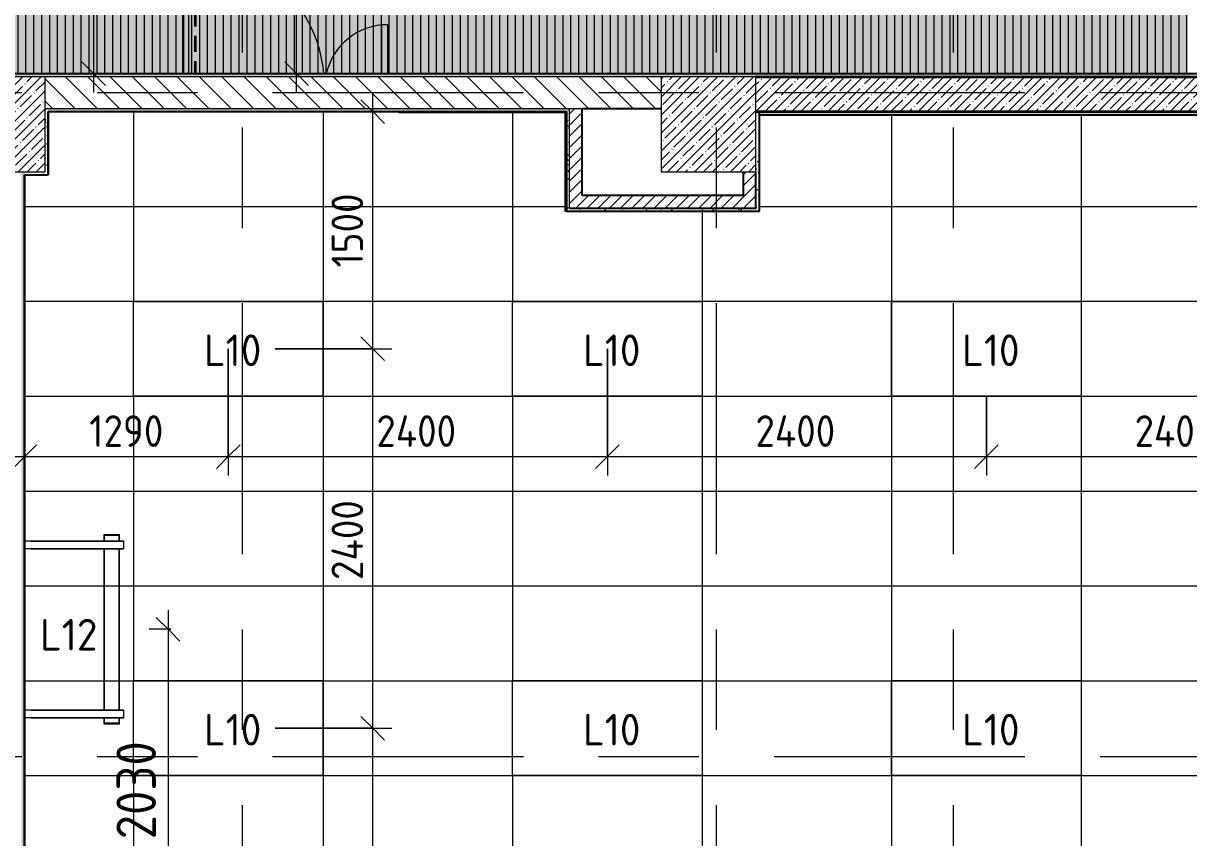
# Model space of a CAD drawing. Header units: millimetres. Extents: x -2911 to 185522, y -8553 to 29000.
# Drawn here: x 12622 to 20000, y 3087 to 8239 of the extents above; entities that cross this region are included whole.
import ezdxf

# ---------------------------------------------------------------- set-up
doc = ezdxf.new("R2010")
doc.units = ezdxf.units.MM
doc.linetypes.add('200_ШТРИХ_ш1п0_6_', pattern=[160, 100, -60])
doc.linetypes.add('Осевая', pattern=[3175, 635, -476.25, 1587.5, -476.25])
for name, color, linetype, lineweight in [('A-ANNO-DIMS', 7, 'Continuous', 9), ('A-ANNO-DIMS-100', 7, 'Continuous', 9), ('A-AREA-1', 7, '200_ШТРИХ_ш1п0_6_', 35), ('A-CLNG-PATT', 7, 'Continuous', 9), ('A-DETL-GENF', 7, 'Continuous', 9), ('A-DOOR', 7, 'Continuous', 9), ('A-WALL', 7, 'Continuous', 9), ('E-LITE-EQPM-IDEN', 7, 'Continuous', 9), ('I-WALL', 7, 'Continuous', 9), ('S-COLS', 7, 'Continuous', 9), ('Оси-2', 7, 'Осевая', 9)]:
    doc.layers.add(name, color=color, linetype=linetype, lineweight=lineweight)
for name, color, linetype, lineweight, true_color in [('A-ANNO-NOTE', 1, 'Continuous', 9, 0xff0000), ('A-CLNG-1', 7, 'Continuous', 9, 0xc0c0c0), ('A-WALL-1', 7, 'Continuous', 25, 0x3c3c3c), ('A-WALL-3', 7, 'Continuous', 35, 0x3c3c3c), ('A-WALL-FNSH-2', 7, 'Continuous', 13, 0x3c3c3c), ('E-LITE-EQPM-1', 1, 'Continuous', 9, 0xff0000)]:
    doc.layers.add(name, color=color, linetype=linetype, lineweight=lineweight, true_color=true_color)
doc.layers.add('A-CLNG-PATT-1', color=7, linetype='Continuous', lineweight=9, transparency=1)
doc.styles.add('GOST Common', font='GOST_Common.ttf', dxfattribs={"height": 200})
doc.styles.add('ISOCPEUR', font='isocpeur.ttf', dxfattribs={"width": 0.9, "height": 250})
doc.styles.add('ISOCPEUR_2', font='isocpeur.ttf', dxfattribs={"width": 0.9, "height": 200})
doc.dimstyles.new('ISO-2_0_0_9К_Средний_округл2', dxfattribs={"dimscale": 304.8, "dimtxt": 199.196235, "dimasz": 0.492126, "dimexe": 0.393701, "dimexo": 0, "dimgap": 0, "dimtad": 1, "dimdec": 0, "dimrnd": 10, "dimzin": 0, "dimdsep": 46, "dimtxsty": 'ISOCPEUR_2', "dimblk1": 'OBLIQUE', "dimblk2": 'OBLIQUE', "dimsah": 1, "dimcen": 0.09, "dimdle": 0.393701, "dimazin": 0, "dimtfac": 1, "dimtdec": 4, "dimtix": 1, "dimtmove": 0, "dimatfit": 3, "dimfxl": 1, "dimtvp": 1, "dimtolj": 1, "dimtzin": 0, "dimarcsym": 2})
doc.dimstyles.new('ISO-2_5_0_9К_БОЛЬШОЙ', dxfattribs={"dimscale": 304.8, "dimtxt": 248.995294, "dimasz": 0.492126, "dimexe": 0.393701, "dimexo": 0.984252, "dimgap": 0, "dimtad": 1, "dimdec": 0, "dimrnd": 10, "dimzin": 0, "dimdsep": 46, "dimtxsty": 'ISOCPEUR', "dimblk1": 'OBLIQUE', "dimblk2": 'OBLIQUE', "dimsah": 1, "dimcen": 0.09, "dimdle": 0.393701, "dimazin": 0, "dimtfac": 1, "dimtdec": 4, "dimtix": 1, "dimtmove": 0, "dimatfit": 3, "dimfxl": 1, "dimtvp": 1, "dimtolj": 1, "dimtzin": 0, "dimarcsym": 2})
pattern_1 = [(45, (0, 0), (-35.35534, 35.35534), [])]
pattern_2 = [(0, (0, 0), (121.92, 30.48), [10.058, -81.382, 10.058, -81.382, -487.68]), (0, (0, 0), (121.92, 30.48), [-182.88, 10.058, -172.822, 10.058, -81.382, -213.36]), (0, (0, 0), (121.92, 30.48), [-457.2, 10.058, -50.902, 10.058, -142.342]), (120, (45.72, 15.24), (-87.356454, 90.345817), [10.058, -81.382, 10.058, -81.382, -487.68]), (120, (45.72, 15.24), (-87.356454, 90.345817), [-182.88, 10.058, -172.822, 10.058, -81.382, -213.36]), (120, (45.72, 15.24), (-87.356454, 90.345817), [-457.2, 10.058, -50.902, 10.058, -142.342]), (240, (60.96, 76.2), (-34.563546, -120.825817), [10.058, -81.382, 10.058, -81.382, -487.68]), (240, (60.96, 76.2), (-34.563546, -120.825817), [-182.88, 10.058, -172.822, 10.058, -81.382, -213.36]), (240, (60.96, 76.2), (-34.563546, -120.825817), [-457.2, 10.058, -50.902, 10.058, -142.342])]

# ---------------------------------------------------------------- blocks, each defined once
blk = doc.blocks.new('BSC_Колонна _Прямоугольная - 600х600-20441433-План расстановки осветительного оборудования 2 этажа в осях 1-12')
at = {"layer": 'S-COLS'}
h = blk.add_hatch(dxfattribs=at)
h.set_pattern_fill('FP_41', color=256, style=0, pattern_type=2)
h.set_pattern_definition([(45, (-12460, -7600), (-57.02463, 57.02463), []), (45, (-12402.975, -7600), (-57.02463, 57.02463), [100.806, -20.161, 3.353, -16.808])])
h.paths.add_polyline_path([(-300, -300), (300, -300), (300, 300), (-300, 300), (-300, -88.7)])
for p, q in [((300, 300), (-300, 300)), ((-300, 300), (-300, -300)), ((300, -300), (300, 300)), ((-300, -300), (300, -300))]:
    blk.add_line(p, q, dxfattribs=at)
blk = doc.blocks.new('BSC_Колонна _Прямоугольная - 600х600-V35-План расстановки осветительного оборудования 2 этажа в осях 1-12')
at = {"layer": 'S-COLS'}
h = blk.add_hatch(dxfattribs=at)
h.set_pattern_fill('FP_42', color=256, style=0, pattern_type=2)
h.set_pattern_definition([(45, (-16960, -7600), (-57.02463, 57.02463), []), (45, (-16902.975, -7600), (-57.02463, 57.02463), [100.806, -20.161, 3.353, -16.808])])
h.paths.add_polyline_path([(-300, -300), (300, -300), (300, 300), (-300, 300), (-300, -88.7)])
for p, q in [((300, 300), (-300, 300)), ((-300, 300), (-300, -300)), ((300, -300), (300, 300)), ((-300, -300), (300, -300))]:
    blk.add_line(p, q, dxfattribs=at)
blk = doc.blocks.new('E220 IP40 _школа доски 1195-100 IP40 аналог 1-36_ - V1-E0-00270-60000-4001839 _ V2-A0-PR00-00_2_0017_25 _Призма стандарт_-V46-План расстановки осветительного оборудования 2 этажа в осях 1-12')
at = {"layer": 'E-LITE-EQPM-1'}
for p, q in [((12631, 4965.5), (12631, 4915.5)), ((12631, 4965.5), (12671, 4965.5)), ((12633, 4917.5), (12633, 4963.5)), ((12671, 4963.5), (12633, 4963.5)), ((12671, 4965.5), (13256, 4965.5)), ((12671, 4963.5), (12671, 4965.5)), ((12671, 4963.5), (13256, 4963.5)), ((13231, 5003), (13131, 5003)), ((13131, 5003), (13131, 4965.5)), ((13229, 5000), (13133, 5000)), ((13133, 5000), (13133, 4965.5)), ((13133, 4965.5), (13133, 5000)), ((13133, 5000), (13229, 5000)), ((13229, 4965.5), (13229, 5000)), ((13229, 5000), (13229, 4965.5)), ((13231, 4965.5), (13231, 5003)), ((13256, 4965.5), (13256, 4963.5)), ((13256, 4963.5), (13256, 4917.5)), ((12671, 4915.5), (12631, 4915.5)), ((12633, 4917.5), (12671, 4917.5)), ((12671, 4917.5), (13256, 4917.5)), ((12671, 4915.5), (12671, 4917.5)), ((12671, 4915.5), (13256, 4915.5)), ((13131, 4915.5), (13131, 3895.5)), ((13133, 4915.5), (13133, 3895.5)), ((13133, 3895.5), (13133, 4915.5)), ((13229, 3895.5), (13229, 4915.5)), ((13229, 4915.5), (13229, 3895.5)), ((13231, 3895.5), (13231, 4915.5)), ((13256, 4917.5), (13256, 4915.5)), ((12631, 3895.5), (12631, 3845.5)), ((12631, 3895.5), (12671, 3895.5)), ((12671, 3845.5), (12631, 3845.5)), ((12633, 3847.5), (12633, 3893.5)), ((12671, 3893.5), (12633, 3893.5)), ((12633, 3847.5), (12671, 3847.5)), ((12671, 3895.5), (13256, 3895.5)), ((12671, 3893.5), (12671, 3895.5)), ((12671, 3893.5), (13256, 3893.5)), ((12671, 3847.5), (13256, 3847.5)), ((12671, 3845.5), (12671, 3847.5)), ((12671, 3845.5), (13256, 3845.5)), ((13131, 3845.5), (13131, 3808)), ((13133, 3845.5), (13133, 3811)), ((13133, 3811), (13133, 3845.5)), ((13229, 3811), (13229, 3845.5)), ((13229, 3845.5), (13229, 3811)), ((13231, 3808), (13231, 3845.5)), ((13256, 3895.5), (13256, 3893.5)), ((13256, 3893.5), (13256, 3847.5)), ((13256, 3847.5), (13256, 3845.5)), ((13131, 3808), (13231, 3808)), ((13133, 3811), (13229, 3811)), ((13229, 3811), (13133, 3811))]:
    blk.add_line(p, q, dxfattribs=at)
blk = doc.blocks.new('Дверь_Витражная_остекление_ - ДВН_ДАО_Главный вход_1200 в свету Д-22 _п_-31928779-План расстановки осветительного оборудования 2 этажа в осях 1-12')
at = {"layer": 'A-DETL-GENF'}
for p, q in [((-610, 930), (-650, 930)), ((-650, 930), (-650, 121)), ((-610, 121), (-610, 930)), ((650, 430), (610, 430)), ((610, 430), (610, 121)), ((650, 121), (650, 430))]:
    blk.add_line(p, q, dxfattribs=at)
at = {"layer": 'A-DOOR'}
for p, q in [((-650, 930), (-650, 121)), ((650, 430), (650, 121))]:
    blk.add_line(p, q, dxfattribs=at)
for centre, radius, start, end in [((-650, 30), 900, 5.81298, 90), ((650, 30), 400, 90, 166.80638)]:
    blk.add_arc(centre, radius, start, end, dxfattribs=at)
blk = doc.blocks.new('DIMBLOCK46-План расстановки осветительного оборудования 2 этажа в осях 1-12')
at = {"layer": 'A-ANNO-DIMS-100', "lineweight": 20}
for p, q in [((13066.7, 9421), (12991.7, 9496)), ((13066.7, 9421), (13141.7, 9346)), ((13066.7, 7921), (12991.7, 7996)), ((13066.7, 7921), (13141.7, 7846))]:
    blk.add_line(p, q, dxfattribs=at)
at = {"layer": 'A-ANNO-DIMS-100'}
for p, q in [((12872.7, 9421), (13186.7, 9421)), ((13066.7, 9421), (12872.7, 9421)), ((13066.7, 9421), (13066.7, 7801)), ((12872.7, 7921), (13186.7, 7921)), ((13066.7, 7921), (12872.7, 7921))]:
    blk.add_line(p, q, dxfattribs=at)
at = {"layer": 'A-ANNO-DIMS-100', "color": 0, "insert": (12740.1, 8376.5), "char_height": 250, "width": 706.764, "attachment_point": 1, "rotation": 90, "line_spacing_factor": 1.149209, "style": 'ISOCPEUR'}
blk.add_mtext('1500', dxfattribs=at)
blk = doc.blocks.new('_Oblique')
at = {"color": 0, "linetype": 'ByBlock', "lineweight": -2}
blk.add_line((-0.5, -0.5), (0.5, 0.5), dxfattribs=at)
blk = doc.blocks.new('DIMBLOCK81-План расстановки осветительного оборудования 2 этажа в осях 1-12')
at = {"layer": 'A-ANNO-DIMS-100'}
for p, q in [((13538.6, 4525.5), (13538.6, 2380.5)), ((13556, 4405.5), (13418.6, 4405.5)), ((13538.6, 4405.5), (13556, 4405.5)), ((13556, 2380.5), (13418.6, 2380.5)), ((13538.6, 2380.5), (13556, 2380.5))]:
    blk.add_line(p, q, dxfattribs=at)
at = {"layer": 'A-ANNO-DIMS-100', "lineweight": 20}
for p, q in [((13538.6, 4405.5), (13463.6, 4480.5)), ((13538.6, 4405.5), (13613.6, 4330.5)), ((13538.6, 2380.5), (13463.6, 2455.5)), ((13538.6, 2380.5), (13613.6, 2305.5))]:
    blk.add_line(p, q, dxfattribs=at)
at = {"layer": 'A-ANNO-DIMS-100', "color": 0, "insert": (13212, 3077), "char_height": 250, "width": 758.478, "attachment_point": 1, "rotation": 90, "line_spacing_factor": 1.149209, "style": 'ISOCPEUR'}
blk.add_mtext('2030', dxfattribs=at)
blk = doc.blocks.new('DIMBLOCK85-План расстановки осветительного оборудования 2 этажа в осях 1-12')
at = {"layer": 'A-ANNO-DIMS-100'}
for p, q in [((14352.2, 7801), (14352.2, 9541)), ((14727.6, 9421), (14232.2, 9421)), ((14352.2, 9421), (14727.6, 9421)), ((14546.1, 7921), (14232.2, 7921)), ((14352.2, 7921), (14546.1, 7921))]:
    blk.add_line(p, q, dxfattribs=at)
at = {"layer": 'A-ANNO-DIMS-100', "lineweight": 20}
for p, q in [((14352.2, 9421), (14277.2, 9496)), ((14352.2, 9421), (14427.2, 9346)), ((14352.2, 7921), (14277.2, 7996)), ((14352.2, 7921), (14427.2, 7846))]:
    blk.add_line(p, q, dxfattribs=at)
at = {"layer": 'A-ANNO-DIMS-100', "color": 0, "insert": (14025.5, 8376.5), "char_height": 250, "width": 706.764, "attachment_point": 1, "rotation": 90, "line_spacing_factor": 1.149209, "style": 'ISOCPEUR'}
blk.add_mtext('1500', dxfattribs=at)
blk = doc.blocks.new('DIMBLOCK96-План расстановки осветительного оборудования 2 этажа в осях 1-12')
at = {"layer": 'A-ANNO-DIMS-100'}
for p, q in [((13919.7, 6179.9), (13919.7, 5378)), ((13919.7, 5498), (13919.7, 6179.9)), ((12631, 5604), (12631, 5378)), ((12631, 5498), (12631, 5604)), ((12511, 5498), (13919.7, 5498))]:
    blk.add_line(p, q, dxfattribs=at)
at = {"layer": 'A-ANNO-DIMS-100', "lineweight": 20}
for p, q in [((12631, 5498), (12706, 5573)), ((13919.7, 5498), (13994.7, 5573)), ((12631, 5498), (12556, 5423)), ((13919.7, 5498), (13844.7, 5423))]:
    blk.add_line(p, q, dxfattribs=at)
at = {"layer": 'A-ANNO-DIMS-100', "color": 0, "insert": (13039.7, 5759.3), "char_height": 200, "width": 565.411, "attachment_point": 1, "line_spacing_factor": 1.149209, "style": 'ISOCPEUR_2'}
blk.add_mtext('1290', dxfattribs=at)
blk = doc.blocks.new('DIMBLOCK97-План расстановки осветительного оборудования 2 этажа в осях 1-12')
at = {"layer": 'A-ANNO-DIMS-100'}
for p, q in [((13919.7, 6179.9), (13919.7, 5378)), ((13919.7, 5498), (13919.7, 6179.9)), ((16319.7, 6179.9), (16319.7, 5378)), ((16319.7, 5498), (16319.7, 6179.9)), ((13919.7, 5498), (16319.7, 5498))]:
    blk.add_line(p, q, dxfattribs=at)
at = {"layer": 'A-ANNO-DIMS-100', "lineweight": 20}
for p, q in [((13919.7, 5498), (13994.7, 5573)), ((16319.7, 5498), (16394.7, 5573)), ((13919.7, 5498), (13844.7, 5423)), ((16319.7, 5498), (16244.7, 5423))]:
    blk.add_line(p, q, dxfattribs=at)
at = {"layer": 'A-ANNO-DIMS-100', "color": 0, "insert": (14857.3, 5759.3), "char_height": 200, "width": 629.767, "attachment_point": 1, "line_spacing_factor": 1.149209, "style": 'ISOCPEUR_2'}
blk.add_mtext('2400', dxfattribs=at)
blk = doc.blocks.new('DIMBLOCK98-План расстановки осветительного оборудования 2 этажа в осях 1-12')
at = {"layer": 'A-ANNO-DIMS-100'}
for p, q in [((16319.7, 6179.9), (16319.7, 5378)), ((16319.7, 5498), (16319.7, 6179.9)), ((18719.7, 5882.4), (18719.7, 5378)), ((18719.7, 5498), (18719.7, 5882.4)), ((16319.7, 5498), (18719.7, 5498))]:
    blk.add_line(p, q, dxfattribs=at)
at = {"layer": 'A-ANNO-DIMS-100', "lineweight": 20}
for p, q in [((16319.7, 5498), (16394.7, 5573)), ((18719.7, 5498), (18794.7, 5573)), ((16319.7, 5498), (16244.7, 5423)), ((18719.7, 5498), (18644.7, 5423))]:
    blk.add_line(p, q, dxfattribs=at)
at = {"layer": 'A-ANNO-DIMS-100', "color": 0, "insert": (17257.3, 5759.3), "char_height": 200, "width": 629.767, "attachment_point": 1, "line_spacing_factor": 1.149209, "style": 'ISOCPEUR_2'}
blk.add_mtext('2400', dxfattribs=at)
blk = doc.blocks.new('DIMBLOCK99-План расстановки осветительного оборудования 2 этажа в осях 1-12')
at = {"layer": 'A-ANNO-DIMS-100'}
for p, q in [((18719.7, 5882.4), (18719.7, 5378)), ((18719.7, 5498), (18719.7, 5882.4)), ((21119.7, 5882.4), (21119.7, 5378)), ((21119.7, 5498), (21119.7, 5882.4)), ((18719.7, 5498), (21119.7, 5498))]:
    blk.add_line(p, q, dxfattribs=at)
at = {"layer": 'A-ANNO-DIMS-100', "lineweight": 20}
for p, q in [((18719.7, 5498), (18794.7, 5573)), ((21119.7, 5498), (21194.7, 5573)), ((18719.7, 5498), (18644.7, 5423)), ((21119.7, 5498), (21044.7, 5423))]:
    blk.add_line(p, q, dxfattribs=at)
at = {"layer": 'A-ANNO-DIMS-100', "color": 0, "insert": (19657.3, 5759.3), "char_height": 200, "width": 629.767, "attachment_point": 1, "line_spacing_factor": 1.149209, "style": 'ISOCPEUR_2'}
blk.add_mtext('2400', dxfattribs=at)
blk = doc.blocks.new('DIMBLOCK103-План расстановки осветительного оборудования 2 этажа в осях 1-12')
at = {"layer": 'A-ANNO-DIMS-100', "lineweight": 20}
for p, q in [((14834.6, 3779.9), (14759.6, 3854.9)), ((14834.6, 3779.9), (14909.6, 3704.9)), ((14834.6, 1379.9), (14759.6, 1454.9)), ((14834.6, 1379.9), (14909.6, 1304.9))]:
    blk.add_line(p, q, dxfattribs=at)
at = {"layer": 'A-ANNO-DIMS-100'}
for p, q in [((14217.2, 3779.9), (14954.6, 3779.9)), ((14834.6, 3779.9), (14217.2, 3779.9)), ((14834.6, 1379.9), (14834.6, 3779.9)), ((14217.2, 1379.9), (14954.6, 1379.9)), ((14834.6, 1379.9), (14217.2, 1379.9))]:
    blk.add_line(p, q, dxfattribs=at)
at = {"layer": 'A-ANNO-DIMS-100', "color": 0, "insert": (14573.3, 2317.5), "char_height": 200, "width": 629.767, "attachment_point": 1, "rotation": 90, "line_spacing_factor": 1.149209, "style": 'ISOCPEUR_2'}
blk.add_mtext('2400', dxfattribs=at)
blk = doc.blocks.new('DIMBLOCK104-План расстановки осветительного оборудования 2 этажа в осях 1-12')
at = {"layer": 'A-ANNO-DIMS-100', "lineweight": 20}
for p, q in [((14834.6, 6179.9), (14759.6, 6254.9)), ((14834.6, 6179.9), (14909.6, 6104.9)), ((14834.6, 3779.9), (14759.6, 3854.9)), ((14834.6, 3779.9), (14909.6, 3704.9))]:
    blk.add_line(p, q, dxfattribs=at)
at = {"layer": 'A-ANNO-DIMS-100'}
for p, q in [((14217.2, 6179.9), (14954.6, 6179.9)), ((14834.6, 6179.9), (14217.2, 6179.9)), ((14834.6, 3779.9), (14834.6, 6179.9)), ((14217.2, 3779.9), (14954.6, 3779.9)), ((14834.6, 3779.9), (14217.2, 3779.9))]:
    blk.add_line(p, q, dxfattribs=at)
at = {"layer": 'A-ANNO-DIMS-100', "color": 0, "insert": (14573.3, 4717.5), "char_height": 200, "width": 629.767, "attachment_point": 1, "rotation": 90, "line_spacing_factor": 1.149209, "style": 'ISOCPEUR_2'}
blk.add_mtext('2400', dxfattribs=at)
blk = doc.blocks.new('DIMBLOCK105-План расстановки осветительного оборудования 2 этажа в осях 1-12')
at = {"layer": 'A-ANNO-DIMS-100', "lineweight": 20}
for p, q in [((14834.6, 7680), (14759.6, 7755)), ((14834.6, 7680), (14909.6, 7605)), ((14834.6, 6179.9), (14759.6, 6254.9)), ((14834.6, 6179.9), (14909.6, 6104.9))]:
    blk.add_line(p, q, dxfattribs=at)
at = {"layer": 'A-ANNO-DIMS-100'}
for p, q in [((14834.6, 6179.9), (14834.6, 7800)), ((14728.5, 7680), (14954.6, 7680)), ((14834.6, 7680), (14728.5, 7680)), ((14217.2, 6179.9), (14954.6, 6179.9)), ((14834.6, 6179.9), (14217.2, 6179.9))]:
    blk.add_line(p, q, dxfattribs=at)
at = {"layer": 'A-ANNO-DIMS-100', "color": 0, "insert": (14573.3, 6694.4), "char_height": 200, "width": 565.411, "attachment_point": 1, "rotation": 90, "line_spacing_factor": 1.149209, "style": 'ISOCPEUR_2'}
blk.add_mtext('1500', dxfattribs=at)

msp = doc.modelspace()

# ---------------------------------------------------------------- hatches: boundary and pattern name
at = {"layer": 'A-CLNG-PATT'}
h = msp.add_hatch(dxfattribs=at)
h.set_pattern_fill('FP_55', color=256, style=0, pattern_type=2)
h.set_pattern_definition([(270, (7989, 6659.98), (50, 3e-15), [])])
h.paths.add_polyline_path([(10684.7771, 7921), (19989, 7921), (19989, 10879), (13674.2565, 10879), (13674.2565, 15000), (6781.0001, 15000), (6781.0001, 13999), (4281, 13999), (4281, 10879), (546, 10879), (546, 10600), (131, 10599), (131, 8521), (1270, 8520), (1271, 7921), (9466.3224, 7921)])
h.paths.add_polyline_path([(6240.0001, 10880), (6240.0001, 11421), (6781.0001, 11421), (6780.0001, 10880), (6260.0001, 10880)])
h = msp.add_hatch(dxfattribs=at)
h.set_pattern_fill('FP_53', color=256, style=0, pattern_type=2)
h.set_pattern_definition([(180, (9721, 1679.5), (-7e-14, -600), []), (270, (9721, 1679.5), (1200, 7e-14), [])])
h.paths.add_polyline_path([(24809, 521), (24810, 521), (24810, 7680), (22530, 7680), (22530, 7050), (20860, 7050), (20859, 7660), (17280, 7659), (17280, 7050), (16060, 7050), (16060, 7680), (12780, 7680), (12780, 7280), (12630, 7280), (12631, 521), (24087.778, 521)])
h.paths.add_polyline_path([(24087.778, 1080.5983), (22919.1599, 1080.5983), (22919.1599, 1680.5983), (24119.1599, 1680.5983), (24119.1599, 1080.5983)])
h.paths.add_polyline_path([(21719.1599, 1080.5983), (20519.1599, 1080.5983), (20519.1599, 1680.5983), (21719.1599, 1680.5983), (21719.1599, 1232.6234)])
h.paths.add_polyline_path([(19319.1599, 1080.5983), (18119.1599, 1080.5983), (18119.1599, 1680.5983), (19319.1599, 1680.5983)])
h.paths.add_polyline_path([(16919.1599, 1080.5983), (15719.1599, 1080.5983), (15719.1599, 1680.5983), (16919.1599, 1680.5983)])
h.paths.add_polyline_path([(13319.1599, 1080.5983), (13319.1599, 1680.5983), (14519.1599, 1680.5983), (14519.1599, 1080.5983), (14340.141, 1080.5983)])
h.paths.add_polyline_path([(24119.1599, 3480.5983), (22919.1599, 3480.5983), (22919.1599, 4080.5983), (24119.1599, 4080.5983)])
h.paths.add_polyline_path([(21650.8687, 3480.5983), (20519.1599, 3480.5983), (20519.1599, 4080.5983), (21719.1599, 4080.5983), (21719.1599, 3480.5983)])
h.paths.add_polyline_path([(19319.1599, 3480.5983), (18119.1599, 3480.5983), (18119.1599, 4080.5983), (19319.1599, 4080.5983)])
h.paths.add_polyline_path([(16919.1599, 3480.5983), (15719.1599, 3480.5983), (15719.1599, 4080.5983), (16919.1599, 4080.5983)])
h.paths.add_polyline_path([(13319.1599, 3480.5983), (13319.1599, 4080.5983), (14519.1599, 4080.5983), (14519.1599, 3480.5983), (14340.141, 3480.5983)])
h.paths.add_polyline_path([(24087.778, 5880.5983), (22919.1599, 5880.5983), (22919.1599, 6480.5983), (24119.1599, 6480.5983), (24119.1599, 5880.5983)])
h.paths.add_polyline_path([(21719.1599, 5880.5983), (20519.1599, 5880.5983), (20519.1599, 6480.5983), (21719.1599, 6480.5983), (21719.1599, 6464.8623)])
h.paths.add_polyline_path([(18119.1599, 5880.5983), (18119.1599, 6480.5983), (19319.1599, 6480.5983), (19319.1599, 5880.5983), (19213.9595, 5880.5983)])
h.paths.add_polyline_path([(16777.0502, 5880.5983), (15719.1599, 5880.5983), (15719.1599, 6480.5983), (16919.1599, 6480.5983), (16919.1599, 5880.5983)])
h.paths.add_polyline_path([(14519.1599, 5880.5983), (13319.1599, 5880.5983), (13319.1599, 6480.5983), (14519.1599, 6480.5983), (14519.1599, 6464.8623)])
at = {"layer": 'A-CLNG-PATT-1'}
h = msp.add_hatch(color=256, dxfattribs=at)
h.paths.add_polyline_path([(15027.5565, 7921), (19989, 7921), (19989, 10879), (13674.2565, 10880), (13674.2565, 15000), (6781.0001, 15000), (6781.0001, 13999), (4281, 13999), (4281, 10879), (546, 10879), (546, 10600), (131, 10599), (131, 8521), (1270, 8520), (1271, 7921), (14340.141, 7921)])
h.paths.add_polyline_path([(18627.5565, 8440.05), (18627.5565, 10401.95), (18652.9565, 10401.95), (18652.9565, 8440.05)])
h.paths.add_polyline_path([(16827.5565, 8440.05), (16827.5565, 10401.95), (16852.9565, 10401.95), (16852.9565, 8440.05)])
h.paths.add_polyline_path([(15027.5565, 8440.05), (15027.5565, 10401.95), (15052.9565, 10401.95), (15052.9565, 8440.05)])
h.paths.add_polyline_path([(6240.0001, 10880), (6240.0001, 11421), (6781.0001, 11421), (6780.0001, 10880), (6260.0001, 10880)])
at = {"layer": 'I-WALL'}
h = msp.add_hatch(dxfattribs=at)
h.set_pattern_fill('FP_48', color=256, style=0, pattern_type=2)
h.set_pattern_definition(pattern_2)
h.paths.add_polyline_path([(20010, 7900), (20010, 7920), (1270, 7920), (1270, 7900), (19823.1868, 7900)])
h = msp.add_hatch(dxfattribs=at)
h.set_pattern_fill('FP_11', color=256, style=0, pattern_type=2)
h.set_pattern_definition([(135, (0, 0), (-70.7107, -70.7107), [])])
h.paths.add_polyline_path([(15558.5956, 7700), (16660, 7700), (16660, 7900), (12760, 7900), (12760, 7700), (14340.141, 7700)])
h.paths.add_polyline_path([(11480, 7700), (12160, 7700), (12160, 7900), (8260, 7900), (8260, 7700), (11460, 7700)])
h.paths.add_polyline_path([(7029.4132, 7700), (7660, 7700), (7660, 7900), (3730, 7900), (3730, 7700), (4592.5039, 7700)])
h = msp.add_hatch(dxfattribs=at)
h.set_pattern_fill('FP_13', color=256, style=0, pattern_type=2)
h.set_pattern_definition([(45, (0, 0), (-57.02463, 57.02463), []), (45, (57.025, 0), (-57.02463, 57.02463), [100.806, -20.161, 3.353, -16.808])])
h.paths.add_polyline_path([(20432.4141, 7680), (21910, 7680), (21910, 7900), (17260, 7900), (17260, 7680), (19823.1868, 7680)])
h = msp.add_hatch(dxfattribs=at)
h.set_pattern_fill('FP_48', color=256, style=0, pattern_type=2)
h.set_pattern_definition(pattern_2)
h.paths.add_polyline_path([(12760, 7300), (12780, 7300), (12780, 7700), (12760, 7700), (12760, 7511.3101)])
h = msp.add_hatch(dxfattribs=at)
h.set_pattern_fill('FP_48', color=256, style=0, pattern_type=2)
h.set_pattern_definition(pattern_2)
h.paths.add_polyline_path([(16060, 7680), (16080, 7680), (16080, 7700), (12780, 7700), (12780, 7680), (15558.5956, 7680)])
h = msp.add_hatch(dxfattribs=at)
h.set_pattern_fill('FP_48', color=256, style=0, pattern_type=2)
h.set_pattern_definition(pattern_2)
h.paths.add_polyline_path([(16080, 7050), (16080, 7680), (16060, 7680), (16060, 7050)])
h = msp.add_hatch(dxfattribs=at)
h.set_pattern_fill('FP_21', color=256, style=0, pattern_type=2)
h.set_pattern_definition(pattern_1)
h.paths.add_polyline_path([(16080, 7070), (16160, 7070), (16160, 7700), (16080, 7700), (16080, 7511.3101)])
h = msp.add_hatch(dxfattribs=at)
h.set_pattern_fill('FP_48', color=256, style=0, pattern_type=2)
h.set_pattern_definition(pattern_2)
h.paths.add_polyline_path([(17280, 7070), (17280, 7680), (17260, 7680), (17260, 7070)])
h = msp.add_hatch(dxfattribs=at)
h.set_pattern_fill('FP_48', color=256, style=0, pattern_type=2)
h.set_pattern_definition(pattern_2)
h.paths.add_polyline_path([(20860, 7660), (20880, 7660), (20880, 7680), (17280, 7680), (17280, 7660), (20859, 7660)])
h = msp.add_hatch(dxfattribs=at)
h.set_pattern_fill('FP_48', color=256, style=0, pattern_type=2)
h.set_pattern_definition(pattern_2)
h.paths.add_polyline_path([(12610, 500), (12630, 500), (12630, 7300), (12610, 7300), (12610, 1232.6234)])
h = msp.add_hatch(dxfattribs=at)
h.set_pattern_fill('FP_48', color=256, style=0, pattern_type=2)
h.set_pattern_definition(pattern_2)
h.paths.add_polyline_path([(12760, 7280), (12780, 7280), (12780, 7300), (12630, 7300), (12630, 7280)])
h = msp.add_hatch(dxfattribs=at)
h.set_pattern_fill('FP_21', color=256, style=0, pattern_type=2)
h.set_pattern_definition(pattern_1)
h.paths.add_polyline_path([(17260, 7150), (17260, 7300), (17180, 7300), (17180, 7150)])
h = msp.add_hatch(dxfattribs=at)
h.set_pattern_fill('FP_21', color=256, style=0, pattern_type=2)
h.set_pattern_definition(pattern_1)
h.paths.add_polyline_path([(16777.0502, 7070), (17260, 7070), (17260, 7150), (16160, 7150), (16160, 7070)])
h = msp.add_hatch(dxfattribs=at)
h.set_pattern_fill('FP_48', color=256, style=0, pattern_type=2)
h.set_pattern_definition(pattern_2)
h.paths.add_polyline_path([(17280, 7050), (17280, 7070), (16080, 7070), (16080, 7050), (16777.0502, 7050)])

# ---------------------------------------------------------------- linework, layer by layer
at = {"layer": 'A-ANNO-NOTE'}
for p, q in [((13319.6606, 6479.9486), (14519.6606, 6479.9486)), ((13319.6606, 5879.9486), (13319.6606, 6479.9486)), ((14519.6606, 6479.9486), (14519.6606, 5879.9486)), ((15719.6606, 6479.9486), (16919.6606, 6479.9486)), ((15719.6606, 5879.9486), (15719.6606, 6479.9486)), ((16919.6606, 6479.9486), (16919.6606, 5879.9486)), ((18119.6606, 6479.9486), (19319.6606, 6479.9486)), ((18119.6606, 5879.9486), (18119.6606, 6479.9486)), ((19319.6606, 6479.9486), (19319.6606, 5879.9486)), ((14519.6606, 5879.9486), (13319.6606, 5879.9486)), ((16919.6606, 5879.9486), (15719.6606, 5879.9486)), ((19319.6606, 5879.9486), (18119.6606, 5879.9486)), ((13319.6606, 4079.9486), (14519.6606, 4079.9486)), ((13319.6606, 3479.9486), (13319.6606, 4079.9486)), ((14519.6606, 4079.9486), (14519.6606, 3479.9486)), ((15719.6606, 4079.9486), (16919.6606, 4079.9486)), ((15719.6606, 3479.9486), (15719.6606, 4079.9486)), ((16919.6606, 4079.9486), (16919.6606, 3479.9486)), ((18119.6606, 4079.9486), (19319.6606, 4079.9486)), ((18119.6606, 3479.9486), (18119.6606, 4079.9486)), ((19319.6606, 4079.9486), (19319.6606, 3479.9486)), ((14519.6606, 3479.9486), (13319.6606, 3479.9486)), ((16919.6606, 3479.9486), (15719.6606, 3479.9486)), ((19319.6606, 3479.9486), (18119.6606, 3479.9486))]:
    msp.add_line(p, q, dxfattribs=at)
at = {"layer": 'A-AREA-1'}
msp.add_line((13710, 10879), (13710, 7921), dxfattribs=at)
at = {"layer": 'A-CLNG-1'}
for p, q in [((19989, 7921), (19989, 10879)), ((1270, 7921), (19989, 7921)), ((13319.1599, 5880.5983), (13319.1599, 6480.5983)), ((13319.1599, 6480.5983), (14519.1599, 6480.5983)), ((14519.1599, 6480.5983), (14519.1599, 5880.5983)), ((15719.1599, 5880.5983), (15719.1599, 6480.5983)), ((15719.1599, 6480.5983), (16919.1599, 6480.5983)), ((16919.1599, 6480.5983), (16919.1599, 5880.5983)), ((18119.1599, 5880.5983), (18119.1599, 6480.5983)), ((18119.1599, 6480.5983), (19319.1599, 6480.5983)), ((19319.1599, 6480.5983), (19319.1599, 5880.5983)), ((14519.1599, 5880.5983), (13319.1599, 5880.5983)), ((16919.1599, 5880.5983), (15719.1599, 5880.5983)), ((19319.1599, 5880.5983), (18119.1599, 5880.5983)), ((13319.1599, 3480.5983), (13319.1599, 4080.5983)), ((13319.1599, 4080.5983), (14519.1599, 4080.5983)), ((14519.1599, 4080.5983), (14519.1599, 3480.5983)), ((15719.1599, 3480.5983), (15719.1599, 4080.5983)), ((15719.1599, 4080.5983), (16919.1599, 4080.5983)), ((16919.1599, 4080.5983), (16919.1599, 3480.5983)), ((18119.1599, 3480.5983), (18119.1599, 4080.5983)), ((18119.1599, 4080.5983), (19319.1599, 4080.5983)), ((19319.1599, 4080.5983), (19319.1599, 3480.5983)), ((14519.1599, 3480.5983), (13319.1599, 3480.5983)), ((16919.1599, 3480.5983), (15719.1599, 3480.5983)), ((19319.1599, 3480.5983), (18119.1599, 3480.5983))]:
    msp.add_line(p, q, dxfattribs=at)
at = {"layer": 'A-WALL'}
for p, q in [((16660, 7900), (12760, 7900)), ((12760, 7700), (16160, 7700)), ((16080, 7070), (16080, 7700))]:
    msp.add_line(p, q, dxfattribs=at)
at = {"layer": 'A-WALL-1'}
for p, q in [((30930, 7920), (1270, 7920)), ((12780, 7280), (12780, 7680)), ((12780, 7680), (16060, 7680)), ((16060, 7680), (16060, 7050)), ((16160, 7700), (16660, 7700)), ((16160, 7150), (16160, 7700)), ((17280, 7680), (17280, 7050)), ((17280, 7660), (20860, 7660)), ((12630, 520), (12630, 7280)), ((12630, 7280), (12780, 7280)), ((17180, 7300), (17180, 7150)), ((17260, 7070), (17260, 7300)), ((17180, 7150), (16160, 7150)), ((16060, 7050), (17280, 7050)), ((16080, 7070), (17260, 7070))]:
    msp.add_line(p, q, dxfattribs=at)
at = {"layer": 'A-WALL-3'}
for p, q in [((17260, 7900), (21910, 7900)), ((17260, 7680), (21910, 7680))]:
    msp.add_line(p, q, dxfattribs=at)
at = {"layer": 'A-WALL-FNSH-2'}
for p, q in [((16060, 7679), (16059, 7679)), ((16059, 7679), (16059, 7050)), ((17281, 7659), (17280, 7659)), ((17281, 7049), (17281, 7659)), ((16059, 7050), (16060, 7050)), ((17280, 7050), (17280, 7049)), ((17280, 7049), (17281, 7049))]:
    msp.add_line(p, q, dxfattribs=at)
at = {"layer": 'I-WALL'}
for p, q in [((1271, 7921), (19990, 7921)), ((18560, 7921), (18560, 7920)), ((19760, 7920), (19760, 7921)), ((19990, 7921), (19990, 7920)), ((13559.91, 7679), (12780, 7679)), ((12781, 7679), (12781, 7280)), ((13559.91, 7680), (13559.91, 7679)), ((14999.91, 7679), (14999.91, 7680)), ((16059, 7679), (14999.91, 7679)), ((15000, 7672), (15000, 7680)), ((16052, 7672), (15000, 7672)), ((16052, 7049), (16052, 7672)), ((20859, 7659), (17281, 7659)), ((18560, 7660), (18560, 7659)), ((19760, 7659), (19760, 7660)), ((12780, 7279), (12630, 7279)), ((12631, 7279), (12631, 521)), ((12781, 7280), (12780, 7280)), ((12780, 7279), (12780, 7280)), ((17280, 7049), (16052, 7049)), ((16059, 7050), (16059, 7049))]:
    msp.add_line(p, q, dxfattribs=at)
at = {"layer": 'Оси-2'}
for p, q in [((14010, 593.7414), (14010, 24898.0711)), ((17010, 593.7414), (17010, 24898.0711)), ((18510, 593.7414), (18510, 24898.0711)), ((389, 7800), (36260, 7800)), ((389, 3600), (36260, 3600))]:
    msp.add_line(p, q, dxfattribs=at)

# ---------------------------------------------------------------- block references
at = {"layer": 'A-DOOR'}
msp.add_blockref('Дверь_Витражная_остекление_ - ДВН_ДАО_Главный вход_1200 в свету Д-22 _п_-31928779-План расстановки осветительного оборудования 2 этажа в осях 1-12', (14279.91, 7800), dxfattribs=at)
at = {"layer": 'E-LITE-EQPM-1'}
msp.add_blockref('E220 IP40 _школа доски 1195-100 IP40 аналог 1-36_ - V1-E0-00270-60000-4001839 _ V2-A0-PR00-00_2_0017_25 _Призма стандарт_-V46-План расстановки осветительного оборудования 2 этажа в осях 1-12', (0, 0), dxfattribs=at)
at = {"layer": 'S-COLS'}
for name, p in [('BSC_Колонна _Прямоугольная - 600х600-20441433-План расстановки осветительного оборудования 2 этажа в осях 1-12', (12460, 7600)), ('BSC_Колонна _Прямоугольная - 600х600-V35-План расстановки осветительного оборудования 2 этажа в осях 1-12', (16960, 7600))]:
    msp.add_blockref(name, p, dxfattribs=at)

# ---------------------------------------------------------------- texts
at = {"layer": 'E-LITE-EQPM-IDEN', "char_height": 200, "width": 472.995625, "attachment_point": 1, "style": 'GOST Common'}
for s, insert in [('L10', (13765.7385, 6270.5667)), ('L10', (16165.7385, 6270.5667)), ('L10', (18565.7385, 6270.5667)), ('L12', (12728.3, 4470.9686)), ('L10', (13765.7385, 3870.5667)), ('L10', (16165.7385, 3870.5667)), ('L10', (18565.7385, 3870.5667))]:
    msp.add_mtext(s, dxfattribs=dict(at, insert=insert))

# ---------------------------------------------------------------- dimensions: what is measured, and where the dimension line sits
at = {"layer": 'A-ANNO-DIMS'}
for base, p1, p2, dimstyle, override, picture, middle in [((14352.159, 9421), (14246.093, 7921), (15027.5565, 9421), 'ISO-2_5_0_9К_БОЛЬШОЙ', {"dimpost": '<>', "dimfxl": 1691.356011}, 'DIMBLOCK85-План расстановки осветительного оборудования 2 этажа в осях 1-12', (14227.159, 8671)), ((13066.6641, 7921), (13172.7301, 9421), (13172.7301, 7921), 'ISO-2_5_0_9К_БОЛЬШОЙ', {"dimpost": '<>', "dimfxl": 1500}, 'DIMBLOCK46-План расстановки осветительного оборудования 2 этажа в осях 1-12', (12941.6641, 8671)), ((14834.6051, 7680), (14217.1606, 6179.9486), (14728.5391, 7680), 'ISO-2_0_0_9К_Средний_округл2', {"dimpost": '<>', "dimfxl": 1584.822482}, 'DIMBLOCK105-План расстановки осветительного оборудования 2 этажа в осях 1-12', (14734.6051, 6929.9743)), ((14834.6051, 6179.9486), (14217.1606, 3779.9486), (14217.1606, 6179.9486), 'ISO-2_0_0_9К_Средний_округл2', {"dimpost": '<>', "dimfxl": 2400}, 'DIMBLOCK104-План расстановки осветительного оборудования 2 этажа в осях 1-12', (14734.6051, 4979.9486)), ((13538.5711, 2380.5), (13256, 4405.5), (13256, 2380.5), 'ISO-2_5_0_9К_БОЛЬШОЙ', {"dimpost": '<>', "dimfxl": 2025}, 'DIMBLOCK81-План расстановки осветительного оборудования 2 этажа в осях 1-12', (13413.5711, 3393)), ((14834.6051, 3779.9486), (14217.1606, 1379.9486), (14217.1606, 3779.9486), 'ISO-2_0_0_9К_Средний_округл2', {"dimpost": '<>', "dimfxl": 2400}, 'DIMBLOCK103-План расстановки осветительного оборудования 2 этажа в осях 1-12', (14734.6051, 2579.9486))]:
    dim = msp.add_linear_dim(base=base, p1=p1, p2=p2, angle=90, dimstyle=dimstyle, override=override, dxfattribs=at)
    dim.commit()
    dim.dimension.update_dxf_attribs({"geometry": picture, "text_midpoint": middle})
for base, p1, p2, override, picture, middle in [((13919.6606, 5497.9641), (12631, 5604.0301), (13919.6606, 6179.9486), {"dimpost": '<>', "dimfxl": 1411.498584}, 'DIMBLOCK96-План расстановки осветительного оборудования 2 этажа в осях 1-12', (13275.3303, 5597.9641)), ((16319.6606, 5497.9641), (13919.6606, 6179.9486), (16319.6606, 6179.9486), {"dimpost": '<>', "dimfxl": 2400}, 'DIMBLOCK97-План расстановки осветительного оборудования 2 этажа в осях 1-12', (15119.6606, 5597.9641)), ((18719.6606, 5497.9641), (16319.6606, 6179.9486), (18719.6606, 5882.4486), {"dimpost": '<>', "dimfxl": 2418.36851}, 'DIMBLOCK98-План расстановки осветительного оборудования 2 этажа в осях 1-12', (17519.6606, 5597.9641)), ((21119.6606, 5497.9641), (18719.6606, 5882.4486), (21119.6606, 5882.4486), {"dimpost": '<>', "dimfxl": 2400}, 'DIMBLOCK99-План расстановки осветительного оборудования 2 этажа в осях 1-12', (19919.6606, 5597.9641))]:
    dim = msp.add_linear_dim(base=base, p1=p1, p2=p2, dimstyle='ISO-2_0_0_9К_Средний_округл2', override=override, dxfattribs=at)
    dim.commit()
    dim.dimension.update_dxf_attribs({"geometry": picture, "text_midpoint": middle})

doc.saveas('drawing.dxf')
